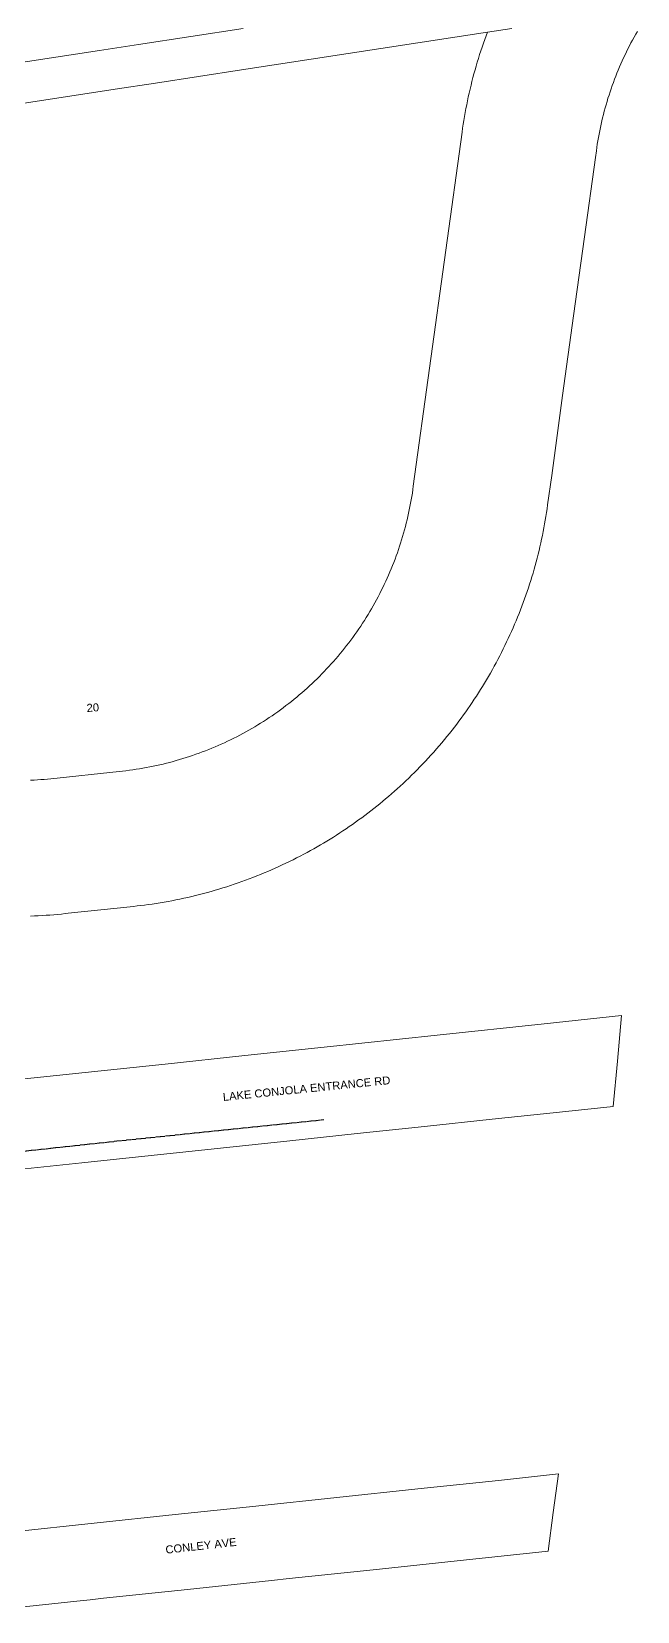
# Model space of a CAD drawing. Header units: metres. Extents: x 267914 to 271639, y 6093026 to 6094842.
# Drawn here: x 271376.5 to 271512.9, y 6093952.7 to 6094308.1 of the extents above; entities that cross this region are included whole.
import ezdxf

# ---------------------------------------------------------------- set-up
doc = ezdxf.new("R2010")
doc.units = ezdxf.units.M
doc.linetypes.add('Cable Exist OH', pattern=[1, 1, 0])
doc.layers.add('Cadastre Land Parcels_SP_EXT', color=9, linetype='Continuous', lineweight=5)
doc.layers.add('Cadastre Roads_SP_EXT', color=9, linetype='Continuous', lineweight=5)
doc.layers.add('Mains_HV_EXT', color=7, linetype='Continuous')
doc.layers.add('Mains_SL_EXT', color=7, linetype='Continuous')
doc.styles.get("Standard").update_dxf_attribs({"font": 'arial.ttf'})

msp = doc.modelspace()

# ---------------------------------------------------------------- linework, layer by layer
at = {"layer": 'Cadastre Land Parcels_SP_EXT', "linetype": 'Continuous'}
for points in [[(271349.40769, 6094318.41136), (271353.29538, 6094306.12023), (271332.94796, 6094302.9944), (271321.19566, 6094283.54524), (271328.04471, 6094279.4042), (271331.15817, 6094284.55302), (271337.8635, 6094295.64301), (271353.9312, 6094298.09919), (271391.8327, 6094303.89283), (271400.59379, 6094305.2324), (271424.10882, 6094308.82648)], [(271484.62788, 6094308.83637), (271479.12228, 6094308.00922), (271478.80888, 6094307.17042), (271478.50219, 6094306.32781), (271478.20371, 6094305.48335), (271477.91177, 6094304.63615), (271477.62805, 6094303.7871), (271477.35095, 6094302.93531), (271477.08127, 6094302.0806), (271476.81892, 6094301.22422), (271476.56408, 6094300.36501), (271476.31737, 6094299.50394), (271476.07728, 6094298.64013), (271475.84541, 6094297.77545), (271475.62016, 6094296.90802), (271475.40304, 6094296.03883), (271475.19334, 6094295.16778), (271474.99105, 6094294.29496), (271474.7961, 6094293.42029), (271474.60937, 6094292.54492), (271474.43005, 6094291.66672), (271474.25807, 6094290.78763), (271474.09351, 6094289.90686), (271473.93716, 6094289.02425), (271473.78814, 6094288.14083), (271473.64654, 6094287.25653), (271473.51307, 6094286.37056), (271473.38702, 6094285.4837), (271462.42097, 6094205.84372), (271462.31541, 6094205.07981), (271462.20252, 6094204.31768), (271462.08151, 6094203.55634), (271461.95219, 6094202.79686), (271461.81554, 6094202.03817), (271461.67067, 6094201.28019), (271461.51848, 6094200.52503), (271461.35806, 6094199.77067), (271461.18935, 6094199.01914), (271461.01339, 6094198.2684), (271460.82992, 6094197.51943), (271460.63833, 6094196.77319), (271460.43843, 6094196.02881), (271460.23209, 6094195.2862), (271460.01744, 6094194.54544), (271459.79458, 6094193.80742), (271459.56509, 6094193.07223), (271459.32747, 6094192.33881), (271459.08235, 6094191.60812), (271458.8291, 6094190.87929), (271458.56914, 6094190.15425), (271458.30105, 6094189.43107), (271458.02545, 6094188.7116), (271457.74252, 6094187.9939), (271457.45297, 6094187.28009), (271457.1552, 6094186.56901), (271456.84992, 6094185.86076), (271456.53811, 6094185.1563), (271456.21799, 6094184.45459), (271455.89133, 6094183.75676), (271455.55717, 6094183.06167), (271455.21647, 6094182.37047), (271454.86747, 6094181.68298), (271454.51184, 6094180.99928), (271454.14959, 6094180.31939), (271453.77992, 6094179.64241), (271453.40362, 6094178.97011), (271453.01982, 6094178.3016), (271452.62948, 6094177.63699), (271452.23163, 6094176.97617), (271451.82803, 6094176.32013), (271451.41693, 6094175.66788), (271450.99912, 6094175.0204), (271450.57477, 6094174.37681), (271450.1438, 6094173.73799), (271449.70611, 6094173.10297), (271449.26179, 6094172.4728), (271448.81086, 6094171.84741), (271448.35329, 6094171.22687), (271447.88981, 6094170.6111), (271447.41971, 6094170.00011), (271446.94386, 6094169.39406), (271446.46121, 6094168.79366), (271445.97202, 6094168.19715), (271445.47692, 6094167.60647), (271444.97598, 6094167.02065), (271444.46931, 6094166.43959), (271443.95583, 6094165.86437), (271443.43661, 6094165.29498), (271442.91227, 6094164.73045), (271442.3813, 6094164.17165), (271441.8445, 6094163.61772), (271441.30258, 6094163.0697), (271440.75492, 6094162.52743), (271440.20134, 6094161.99099), (271439.64193, 6094161.46037), (271439.0774, 6094160.93559), (271438.50792, 6094160.41663), (271437.93252, 6094159.90351), (271437.35208, 6094159.39622), (271436.76573, 6094158.89581), (271436.17523, 6094158.40018), (271435.57881, 6094157.91143), (271434.97815, 6094157.42949), (271434.37165, 6094156.95241), (271433.76092, 6094156.48318), (271433.14507, 6094156.01882), (271432.52418, 6094155.56232), (271431.89914, 6094155.11155), (271431.26977, 6094154.6668), (271430.63457, 6094154.22876), (271429.99583, 6094153.79858), (271429.35215, 6094153.37334), (271428.70494, 6094152.95588), (271428.05269, 6094152.54531), (271427.3962, 6094152.14057), (271426.73548, 6094151.74378), (271426.0713, 6094151.35274), (271425.40201, 6094150.96964), (271424.73015, 6094150.59237), (271424.05326, 6094150.22296), (271423.37283, 6094149.86044), (271422.68896, 6094149.50482), (271422.00173, 6094149.15696), (271421.31017, 6094148.81512), (271420.61597, 6094148.48104), (271419.91752, 6094148.15492), (271419.21651, 6094147.83462), (271418.51118, 6094147.52219), (271417.80319, 6094147.21771), (271417.09256, 6094146.92003), (271416.37856, 6094146.6303), (271415.66104, 6094146.34746), (271414.94086, 6094146.07142), (271414.21812, 6094145.80439), (271413.49274, 6094145.54319), (271412.76461, 6094145.29091), (271412.03392, 6094145.04552), (271411.30059, 6094144.808), (271410.5646, 6094144.57842), (271409.82685, 6094144.35573), (271409.08635, 6094144.14091), (271408.34409, 6094143.93403), (271407.59919, 6094143.73502), (271406.85242, 6094143.54298), (271406.10389, 6094143.35881), (271405.35342, 6094143.18356), (271404.60118, 6094143.0152), (271403.84717, 6094142.85478), (271403.09201, 6094142.70232), (271402.3343, 6094142.55781), (271401.57561, 6094142.4201), (271400.81586, 6094142.2914), (271400.05505, 6094142.17065), (271399.29247, 6094142.05679), (271398.52884, 6094141.95185), (271397.76414, 6094141.85486), (271396.99856, 6094141.76476), (271396.23184, 6094141.68367), (271380.88449, 6094140.05482), (271380.12094, 6094139.97779), (271379.35722, 6094139.90863), (271378.59252, 6094139.8475), (271377.82756, 6094139.79326), (271377.06242, 6094139.74795), (271376.29631, 6094139.70961)], [(271376.29631, 6094139.70961), (271377.06242, 6094139.74795), (271377.82756, 6094139.79326), (271378.59252, 6094139.8475), (271379.35722, 6094139.90863), (271380.12094, 6094139.97779), (271380.88449, 6094140.05482), (271396.23184, 6094141.68367), (271396.99856, 6094141.76476), (271397.76414, 6094141.85486), (271398.52884, 6094141.95185), (271399.29247, 6094142.05679), (271400.05505, 6094142.17065), (271400.81586, 6094142.2914), (271401.57561, 6094142.4201), (271402.3343, 6094142.55781), (271403.09201, 6094142.70232), (271403.84717, 6094142.85478), (271404.60118, 6094143.0152), (271405.35342, 6094143.18356), (271406.10389, 6094143.35881), (271406.85242, 6094143.54298), (271407.59919, 6094143.73502), (271408.34409, 6094143.93403), (271409.08635, 6094144.14091), (271409.82685, 6094144.35573), (271410.5646, 6094144.57842), (271411.30059, 6094144.808), (271412.03392, 6094145.04552), (271412.76461, 6094145.29091), (271413.49274, 6094145.54319), (271414.21812, 6094145.80439), (271414.94086, 6094146.07142), (271415.66104, 6094146.34746), (271416.37856, 6094146.6303), (271417.09256, 6094146.92003), (271417.80319, 6094147.21771), (271418.51118, 6094147.52219), (271419.21651, 6094147.83462), (271419.91752, 6094148.15492), (271420.61597, 6094148.48104), (271421.31017, 6094148.81512), (271422.00173, 6094149.15696), (271422.68896, 6094149.50482), (271423.37283, 6094149.86044), (271424.05326, 6094150.22296), (271424.73015, 6094150.59237), (271425.40201, 6094150.96964), (271426.0713, 6094151.35274), (271426.73548, 6094151.74378), (271427.3962, 6094152.14057), (271428.05269, 6094152.54531), (271428.70494, 6094152.95588), (271429.35215, 6094153.37334), (271429.99583, 6094153.79858), (271430.63457, 6094154.22876), (271431.26977, 6094154.6668), (271431.89914, 6094155.11155), (271432.52418, 6094155.56232), (271433.14507, 6094156.01882), (271433.76092, 6094156.48318), (271434.37165, 6094156.95241), (271434.97815, 6094157.42949), (271435.57881, 6094157.91143), (271436.17523, 6094158.40018), (271436.76573, 6094158.89581), (271437.35208, 6094159.39622), (271437.93252, 6094159.90351), (271438.50792, 6094160.41663), (271439.0774, 6094160.93559), (271439.64193, 6094161.46037), (271440.20134, 6094161.99099), (271440.75492, 6094162.52743), (271441.30258, 6094163.0697), (271441.8445, 6094163.61772), (271442.3813, 6094164.17165), (271442.91227, 6094164.73045), (271443.43661, 6094165.29498), (271443.95583, 6094165.86437), (271444.46931, 6094166.43959), (271444.97598, 6094167.02065), (271445.47692, 6094167.60647), (271445.97202, 6094168.19715), (271446.46121, 6094168.79366), (271446.94386, 6094169.39406), (271447.41971, 6094170.00011), (271447.88981, 6094170.6111), (271448.35329, 6094171.22687), (271448.81086, 6094171.84741), (271449.26179, 6094172.4728), (271449.70611, 6094173.10297), (271450.1438, 6094173.73799), (271450.57477, 6094174.37681), (271450.99912, 6094175.0204), (271451.41693, 6094175.66788), (271451.82803, 6094176.32013), (271452.23163, 6094176.97617), (271452.62948, 6094177.63699), (271453.01982, 6094178.3016), (271453.40362, 6094178.97011), (271453.77992, 6094179.64241), (271454.14959, 6094180.31939), (271454.51184, 6094180.99928), (271454.86747, 6094181.68298), (271455.21647, 6094182.37047), (271455.55717, 6094183.06167), (271455.89133, 6094183.75676), (271456.21799, 6094184.45459), (271456.53811, 6094185.1563), (271456.84992, 6094185.86076), (271457.1552, 6094186.56901), (271457.45297, 6094187.28009), (271457.74252, 6094187.9939), (271458.02545, 6094188.7116), (271458.30105, 6094189.43107), (271458.56914, 6094190.15425), (271458.8291, 6094190.87929), (271459.08235, 6094191.60812), (271459.32747, 6094192.33881), (271459.56509, 6094193.07223), (271459.79458, 6094193.80742), (271460.01744, 6094194.54544), (271460.23209, 6094195.2862), (271460.43843, 6094196.02881), (271460.63833, 6094196.77319), (271460.82992, 6094197.51943), (271461.01339, 6094198.2684), (271461.18935, 6094199.01914), (271461.35806, 6094199.77067), (271461.51848, 6094200.52503), (271461.67067, 6094201.28019), (271461.81554, 6094202.03817), (271461.95219, 6094202.79686), (271462.08151, 6094203.55634), (271462.20252, 6094204.31768), (271462.31541, 6094205.07981), (271462.42097, 6094205.84372), (271473.38702, 6094285.4837), (271473.51307, 6094286.37056), (271473.64654, 6094287.25653), (271473.78814, 6094288.14083), (271473.93716, 6094289.02425), (271474.09351, 6094289.90686), (271474.25807, 6094290.78763), (271474.43005, 6094291.66672), (271474.60937, 6094292.54492), (271474.7961, 6094293.42029), (271474.99105, 6094294.29496), (271475.19334, 6094295.16778), (271475.40304, 6094296.03883), (271475.62016, 6094296.90802), (271475.84541, 6094297.77545), (271476.07728, 6094298.64013), (271476.31737, 6094299.50394), (271476.56408, 6094300.36501), (271476.81892, 6094301.22422), (271477.08127, 6094302.0806), (271477.35095, 6094302.93531), (271477.62805, 6094303.7871), (271477.91177, 6094304.63615), (271478.20371, 6094305.48335), (271478.50219, 6094306.32781), (271478.80888, 6094307.17042), (271479.12228, 6094308.00922), (271423.79002, 6094299.50747), (271404.40994, 6094296.5296), (271395.32563, 6094295.13315), (271346.99347, 6094287.70685)], [(271376.28139, 6094109.16446), (271377.15296, 6094109.19449), (271378.02445, 6094109.23248), (271378.89488, 6094109.27744), (271379.76505, 6094109.33035), (271380.63512, 6094109.39024), (271381.50493, 6094109.45702), (271382.37386, 6094109.53077), (271383.24173, 6094109.61151), (271384.10942, 6094109.7002), (271384.74586, 6094109.76804), (271399.46243, 6094111.3302), (271400.28357, 6094111.42065), (271401.10453, 6094111.51702), (271401.92452, 6094111.62046), (271402.74345, 6094111.73079), (271403.64197, 6094111.85896), (271404.53952, 6094111.99419), (271405.43601, 6094112.13827), (271406.33064, 6094112.28931), (271407.2243, 6094112.44831), (271408.11611, 6094112.61517), (271409.00694, 6094112.78901), (271409.89672, 6094112.97177), (271410.78384, 6094113.16142), (271411.66999, 6094113.35805), (271412.55429, 6094113.56351), (271413.43682, 6094113.77595), (271414.3167, 6094113.99625), (271415.19553, 6094114.2245), (271416.07249, 6094114.45973), (271416.9469, 6094114.70274), (271417.81945, 6094114.95281), (271418.68943, 6094115.21065), (271419.55748, 6094115.47644), (271420.42296, 6094115.74913), (271421.27608, 6094116.02649), (271422.12654, 6094116.31074), (271422.97524, 6094116.60189), (271423.82041, 6094116.90098), (271424.6639, 6094117.20591), (271425.50465, 6094117.51975), (271426.34195, 6094117.83952), (271427.17749, 6094118.16714), (271428.00959, 6094118.50175), (271428.83903, 6094118.84315), (271429.66503, 6094119.19145), (271430.48837, 6094119.54663), (271431.30916, 6094119.90977), (271432.1265, 6094120.27873), (271432.94031, 6094120.65565), (271433.75076, 6094121.03937), (271434.55857, 6094121.42997), (271435.36292, 6094121.8265), (271436.16392, 6094122.23089), (271436.96059, 6094122.64216), (271437.75462, 6094123.05936), (271438.51066, 6094123.46454), (271439.26245, 6094123.8767), (271440.0116, 6094124.29372), (271440.75651, 6094124.71754), (271441.49886, 6094125.14736), (271442.23785, 6094125.58302), (271442.97251, 6094126.02557), (271443.70382, 6094126.47297), (271444.4308, 6094126.92718), (271445.1553, 6094127.38633), (271445.87548, 6094127.85237), (271446.5915, 6094128.32327), (271447.30408, 6094128.80107), (271448.01242, 6094129.28371), (271448.71731, 6094129.77228), (271449.41726, 6094130.26668), (271450.11376, 6094130.76691), (271450.80682, 6094131.27305), (271451.49484, 6094131.78406), (271452.17871, 6094132.30089), (271452.85914, 6094132.82364), (271453.53444, 6094133.35223), (271454.20568, 6094133.88567), (271454.87259, 6094134.42397), (271455.53535, 6094134.96818), (271456.19308, 6094135.51823), (271456.84656, 6094136.07305), (271457.49581, 6094136.63387), (271458.1576, 6094137.21484), (271458.81435, 6094137.8026), (271459.46686, 6094138.39434), (271460.11355, 6094138.99279), (271460.75599, 6094139.59619), (271461.39348, 6094140.20445), (271462.02506, 6094140.81845), (271462.65161, 6094141.43731), (271463.27311, 6094142.06209), (271463.27311, 6094142.06209), (271463.88959, 6094142.69163), (271464.52576, 6094143.35263), (271465.15601, 6094144.01936), (271465.78044, 6094144.69095), (271466.39894, 6094145.36829), (271467.01162, 6094146.05154), (271467.61855, 6094146.73957), (271468.21877, 6094147.43245), (271468.81387, 6094148.13116), (271469.40243, 6094148.83464), (271469.98427, 6094149.54298), (271470.56029, 6094150.25706), (271471.13048, 6094150.976), (271471.65765, 6094151.6521), (271472.17899, 6094152.33305), (271472.69538, 6094153.01781), (271473.20594, 6094153.70636), (271473.71067, 6094154.39977), (271474.20958, 6094155.09601), (271474.70344, 6094155.79816), (271475.19077, 6094156.50306), (271475.67307, 6094157.21184), (271476.14954, 6094157.92539), (271476.61938, 6094158.64186), (271477.08427, 6094159.36212), (271477.54325, 6094160.08724), (271477.99569, 6094160.8151), (271478.45175, 6094161.56204), (271478.9011, 6094162.31278), (271479.3447, 6094163.06732), (271479.78169, 6094163.82566), (271480.21284, 6094164.58788), (271480.63745, 6094165.35293), (271481.05535, 6094166.12177), (271481.46663, 6094166.89442), (271481.87217, 6094167.66989), (271482.27108, 6094168.44916), (271482.66336, 6094169.23135), (271483.04911, 6094170.01627), (271483.42814, 6094170.80499), (271483.80144, 6094171.5976), (271484.16731, 6094172.39198), (271484.52656, 6094173.19015), (271484.87927, 6094173.99115), (271485.22527, 6094174.794), (271485.56473, 6094175.60066), (271485.89678, 6094176.41014), (271486.22308, 6094177.22139), (271486.54187, 6094178.03652), (271486.85421, 6094178.85342), (271487.15984, 6094179.67315), (271487.45806, 6094180.49561), (271487.75052, 6094181.32099), (271488.03478, 6094182.14814), (271488.31329, 6094182.97714), (271488.58438, 6094183.80888), (271488.84885, 6094184.64247), (271489.10599, 6094185.47889), (271489.3565, 6094186.31717), (271489.59959, 6094187.15819), (271489.83615, 6094188), (271490.06528, 6094188.84472), (271490.28788, 6094189.69015), (271490.50306, 6094190.53841), (271490.71011, 6094191.38455), (271490.91062, 6094192.23245), (271491.10451, 6094193.08213), (271491.29107, 6094193.93374), (271491.47021, 6094194.78606), (271491.64202, 6094195.64015), (271491.8072, 6094196.49618), (271491.96585, 6094197.35292), (271492.11628, 6094198.21054), (271492.26017, 6094199.06993), (271492.39753, 6094199.93117), (271492.52667, 6094200.79224), (271492.64928, 6094201.65507), (271493.56502, 6094208.28753), (271496.03047, 6094226.22452), (271498.49601, 6094244.16249), (271500.94768, 6094261.97273), (271503.40351, 6094279.80903), (271503.61073, 6094281.32473), (271503.71665, 6094282.07273), (271503.83077, 6094282.81897), (271503.95311, 6094283.56441), (271504.08199, 6094284.30799), (271504.21899, 6094285.05078), (271504.3643, 6094285.7918), (271504.51614, 6094286.53106), (271504.67611, 6094287.26943), (271504.84439, 6094288.00506), (271505.0192, 6094288.7399), (271505.20222, 6094289.47192), (271505.39258, 6094290.20322), (271505.59045, 6094290.93161), (271505.79644, 6094291.65824), (271506.00905, 6094292.38309), (271506.22989, 6094293.10512), (271506.45814, 6094293.82442), (271506.69293, 6094294.54177), (271506.93593, 6094295.25744), (271507.18635, 6094295.96931), (271507.4434, 6094296.67933), (271507.70866, 6094297.38661), (271507.97825, 6094298.08399), (271508.25447, 6094298.77758), (271508.53731, 6094299.4694), (271508.82837, 6094300.15734), (271509.12605, 6094300.84253), (271509.43026, 6094301.5249), (271509.74199, 6094302.20347), (271510.06025, 6094302.88028), (271510.38514, 6094303.55222), (271510.71745, 6094304.22134), (271511.05638, 6094304.88764), (271511.40282, 6094305.54925), (271511.755, 6094306.20794), (271512.1146, 6094306.86381), (271512.48004, 6094307.51491), (271512.85289, 6094308.16221)]]:
    msp.add_lwpolyline(points, dxfattribs=at)
at = {"layer": 'Cadastre Roads_SP_EXT', "linetype": 'Continuous'}
for points in [[(271372.18296, 6094051.99091), (271387.79965, 6094053.64656), (271403.41299, 6094055.30308), (271419.0281, 6094056.95652), (271434.64311, 6094058.61402), (271449.80812, 6094060.22127), (271464.96819, 6094061.82835), (271480.12914, 6094063.43543), (271495.28832, 6094065.04338), (271507.41676, 6094066.32885), (271507.41676, 6094066.32885), (271508.35174, 6094076.51624), (271509.29264, 6094086.76448), (271491.87636, 6094084.91818), (271467.75379, 6094082.36067), (271442.38682, 6094079.67105), (271424.48071, 6094077.77336), (271406.5754, 6094075.87382), (271388.56994, 6094073.96465), (271370.66383, 6094072.0659)], [(271364.83354, 6093952.73887), (271386.71923, 6093955.05893), (271389.70291, 6093955.3763), (271392.68738, 6093955.69279), (271411.58781, 6093957.69627), (271430.48824, 6093959.70072), (271434.46721, 6093960.12194), (271453.36685, 6093962.12639), (271472.2535, 6093964.12837), (271492.73531, 6093966.30016), (271492.73531, 6093966.30016), (271493.9247, 6093974.94962), (271495.1208, 6093983.65401), (271481.61144, 6093982.22213), (271463.40836, 6093980.29212), (271445.20616, 6093978.3622), (271427.00317, 6093976.43219), (271408.79938, 6093974.50209), (271390.59718, 6093972.57199), (271372.39419, 6093970.64189)]]:
    msp.add_lwpolyline(points, dxfattribs=at)
at = {"layer": 'Mains_HV_EXT', "linetype": 'Cable Exist OH'}
msp.add_lwpolyline([(271324.80613, 6094064.34902), (271351.34897, 6094053.74812), (271395.69767, 6094058.55537)], dxfattribs=at)
at = {"layer": 'Mains_SL_EXT', "linetype": 'Cable Exist OH'}
msp.add_lwpolyline([(271324.80613, 6094064.34902), (271351.34897, 6094053.74812), (271395.69767, 6094058.55537), (271442.28992, 6094063.37489)], dxfattribs=at)

# ---------------------------------------------------------------- texts
at = {"layer": 'Cadastre Land Parcels_SP_EXT'}
msp.add_text('20', height=1.8, rotation=3.8712562, dxfattribs=at).set_placement((271388.96032, 6094155.05929))
at = {"layer": 'Cadastre Roads_SP_EXT'}
for s, rotation, p in [('LAKE CONJOLA ENTRANCE RD', 5.79203, (271419.65888, 6094067.553)), ('CONLEY AVE', 6.411075, (271406.75784, 6093965.70364))]:
    msp.add_text(s, height=1.8, rotation=rotation, dxfattribs=at).set_placement(p)

doc.saveas('drawing.dxf')
